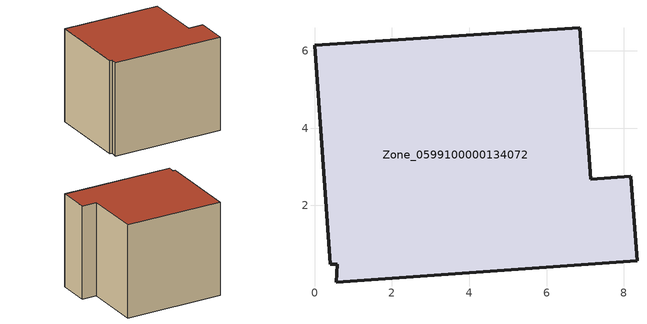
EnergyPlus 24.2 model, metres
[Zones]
Zone_0599100000134072
 floor ground (C_G): 0.58,0.47 0.41,0.47 0,6.14 6.86,6.6 7.14,2.68 8.18,2.76 8.34,0.57 0.56,0.01 z0
 wall outside (C_F): 8.34,0.57 8.18,2.76 7.14,2.68 6.86,6.6 0,6.14 0.41,0.47 0.58,0.47 0.56,0.01 8.34,0.57 z0:6.56
 roof outside (C_R): 0.58,0.47 0.56,0.01 8.34,0.57 8.18,2.76 7.14,2.68 6.86,6.6 0,6.14 0.41,0.47 z6.56
[BUILDING]
Pand.0599100000134072: North Axis=0; Terrain=City; Loads Convergence Tolerance Value=0.04; Temperature Convergence Tolerance Value=0.4; Solar Distribution=FullExterior; Maximum Number of Warmup Days=25; Minimum Number of Warmup Days=1
[Site:Location]
Rotterdam.The.Hague.AP_ZH_NLD Design_Conditions: Latitude=51.96; Longitude=4.45; Time Zone=1; Elevation=-4.5
[SITE:GROUNDTEMPERATURE:BUILDINGSURFACE]
18, 18, 18, 18, 18, 18, 18, 18, 18, 18, 18, 18
[MATERIAL] Thermal Absorptance=0.9; Solar Absorptance=0.7; Visible Absorptance=0.7
Name | Roughness | Thickness | Conductivity | Density | Specific Heat
G.TI.1946 | MediumSmooth | 0.15 | 1 | 540 | 1210
F.TI.1946 | Rough | 0.3 | 0.857143 | 1920 | 840
R.TI.1946 | MediumRough | 0.2 | 0.1 | 1500 | 1000
[CONSTRUCTION]
C_G: G.TI.1946
C_F: F.TI.1946
C_R: R.TI.1946
[ZONE]
Zone_0599100000134072: Type=1; Multiplier=1; Ceiling Height=Autocalculate; Volume=Autocalculate; Floor Area=autocalculate; Part of Total Floor Area=Yes
[ZONEINFILTRATION:DESIGNFLOWRATE]
Infil_Zone_0599100000134072: Zone or ZoneList or Space or SpaceList=Zone_0599100000134072; Schedule=AlwaysOn; Design Flow Rate Calculation Method=Flow/Area; Flow Rate per Floor Area=0.003; Constant Term Coefficient=1; Temperature Term Coefficient=0; Velocity Term Coefficient=0; Velocity Squared Term Coefficient=0
[HVACTEMPLATE:ZONE:IDEALLOADSAIRSYSTEM]
Zone_0599100000134072: Maximum Heating Supply Air Temperature=50; Minimum Cooling Supply Air Temperature=13; Maximum Heating Supply Air Humidity Ratio=0.0156; Minimum Cooling Supply Air Humidity Ratio=0.0077; Heating Limit=NoLimit; Cooling Limit=NoLimit; Dehumidification Control Type=ConstantSensibleHeatRatio; Cooling Sensible Heat Ratio=0.7; Dehumidification Setpoint=60; Humidification Control Type=None; Humidification Setpoint=30; Outdoor Air Method=None; Outdoor Air Flow Rate per Person=0.00944; Outdoor Air Flow Rate per Zone Floor Area=0; Outdoor Air Flow Rate per Zone=0; Demand Controlled Ventilation Type=None; Outdoor Air Economizer Type=NoEconomizer; Heat Recovery Type=None; Sensible Heat Recovery Effectiveness=0.7; Latent Heat Recovery Effectiveness=0.65
[ZONECONTROL:THERMOSTAT]
ThermostatControl_Zone_0599100000134072: Zone or ZoneList=Zone_0599100000134072; Control Type Schedule=DualSetpointControlType; Control 1=Thermostat_Zone_0599100000134072; Temperature Difference Between Cutout And Setpoint=0
[THERMOSTATSETPOINT:DUALSETPOINT]
Thermostat_Zone_0599100000134072: Heating Setpoint Temperature Schedule=HeatingSetpoint_Zone_0599100000134072; Cooling Setpoint Temperature Schedule=CoolingSetpoint_Zone_0599100000134072
[SCHEDULE:COMPACT]
HeatingSetpoint_Zone_0599100000134072: Through: 12/31, For: AllDays, Until: 24:00, 21
CoolingSetpoint_Zone_0599100000134072: Through: 12/31, For: AllDays, Until: 24:00, 24
DualSetpointControlType: Through: 12/31, For: AllDays, Until: 24:00, 4
AlwaysOn: Through: 12/31, For: AllDays, Until: 24:00, 1
